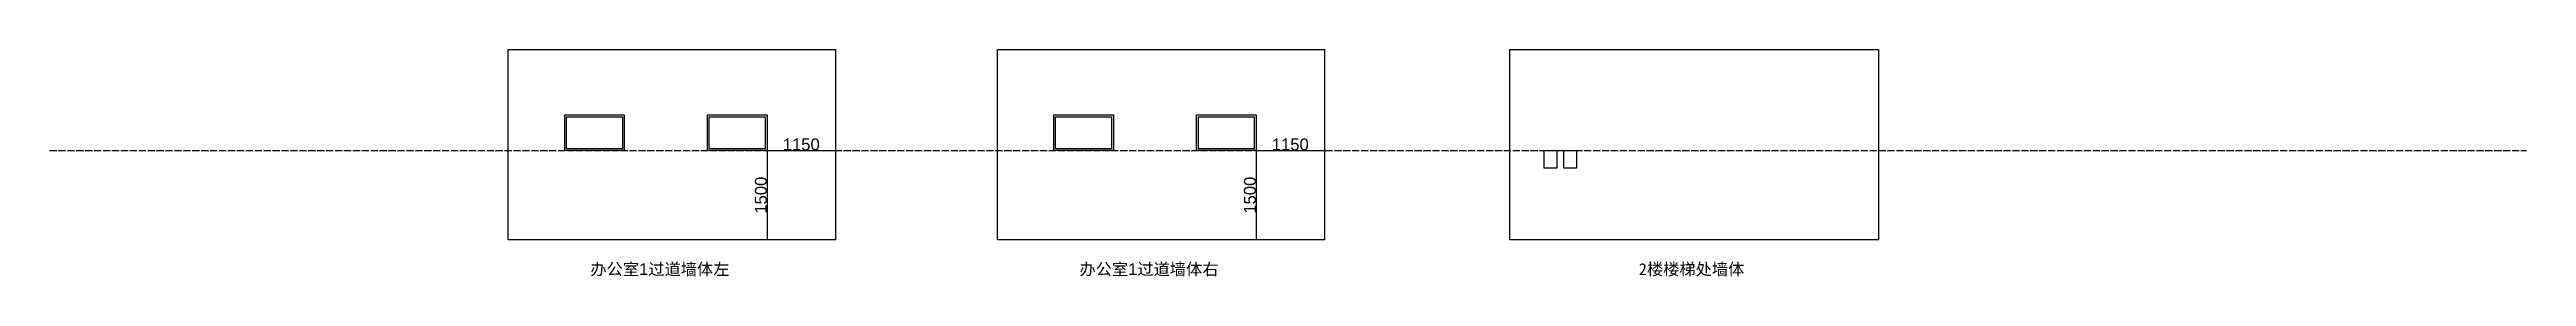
# Model space of a CAD drawing. Header units: millimetres. Extents: x -4938 to 36703, y 551 to 4368.
import ezdxf

# ---------------------------------------------------------------- set-up
doc = ezdxf.new("R2010")
doc.units = ezdxf.units.MM
doc.header["$LTSCALE"] = 10
doc.linetypes.add('ACAD_ISO02W100', pattern=[15, 12, -3])
doc.styles.get("Standard").update_dxf_attribs({"font": 'arial.ttf', "height": 200})
doc.dimstyles.new('ISO-25', dxfattribs={"dimtxt": 200, "dimasz": 2.5, "dimexe": 1.25, "dimexo": 0.625, "dimtad": 1, "dimtxsty": 'Standard', "dimcen": 2.5, "dimclrd": 1, "dimclre": 1, "dimclrt": 1, "dimadec": 0, "dimazin": 0, "dimtfac": 1, "dimtmove": 0, "dimatfit": 3, "dimfxl": 0, "dimarcsym": 0})

# ---------------------------------------------------------------- blocks, each defined once
blk = doc.blocks.new('*D2')
at = {"color": 1, "lineweight": -2, "transparency": 16777216}
for p, q in [((7124, 2665), (7124, 1170)), ((7125, 2668), (7125, 2668)), ((7125, 1168), (7125, 1168))]:
    blk.add_line(p, q, dxfattribs=at)
at = {"color": 1, "transparency": 16777216}
for points in [[(7124, 2665), (7124, 2665), (7124, 2668)], [(7124, 1170), (7124, 1170), (7124, 1168)]]:
    blk.add_solid(points, dxfattribs=at)
at = {"layer": 'Defpoints', "color": 0, "transparency": 16777216}
for p in [(7124, 2668), (7124, 1168), (7124, 1168)]:
    blk.add_point(p, dxfattribs=at)
at = {"color": 1, "transparency": 16777216, "insert": (7021, 1918), "char_height": 200, "attachment_point": 5, "rotation": 90}
blk.add_mtext('1500', dxfattribs=at)
blk = doc.blocks.new('*D3')
at = {"color": 1, "lineweight": -2, "transparency": 16777216}
for p, q in [((7124, 2669), (7124, 2669)), ((7126, 2668), (8271, 2668)), ((8274, 2669), (8274, 2669))]:
    blk.add_line(p, q, dxfattribs=at)
at = {"color": 1, "transparency": 16777216}
for points in [[(7126, 2668), (7126, 2668), (7124, 2668)], [(8271, 2668), (8271, 2668), (8274, 2668)]]:
    blk.add_solid(points, dxfattribs=at)
at = {"layer": 'Defpoints', "color": 0, "transparency": 16777216}
for p in [(7124, 2668), (8274, 2668), (8274, 2668)]:
    blk.add_point(p, dxfattribs=at)
at = {"color": 1, "transparency": 16777216, "insert": (7699, 2771), "char_height": 200, "attachment_point": 5}
blk.add_mtext('1150', dxfattribs=at)
blk = doc.blocks.new('*D6')
at = {"color": 1, "lineweight": -2, "transparency": 16777216}
for p, q in [((15346, 2665), (15346, 1170)), ((15347, 2668), (15347, 2668)), ((15347, 1168), (15347, 1168))]:
    blk.add_line(p, q, dxfattribs=at)
at = {"color": 1, "transparency": 16777216}
for points in [[(15346, 2665), (15346, 2665), (15346, 2668)], [(15346, 1170), (15346, 1170), (15346, 1168)]]:
    blk.add_solid(points, dxfattribs=at)
at = {"layer": 'Defpoints', "color": 0, "transparency": 16777216}
for p in [(15346, 2668), (15346, 1168), (15346, 1168)]:
    blk.add_point(p, dxfattribs=at)
at = {"color": 1, "transparency": 16777216, "insert": (15243, 1918), "char_height": 200, "attachment_point": 5, "rotation": 90}
blk.add_mtext('1500', dxfattribs=at)
blk = doc.blocks.new('*D7')
at = {"color": 1, "lineweight": -2, "transparency": 16777216}
for p, q in [((15346, 2669), (15346, 2669)), ((15349, 2668), (16494, 2668)), ((16496, 2669), (16496, 2669))]:
    blk.add_line(p, q, dxfattribs=at)
at = {"color": 1, "transparency": 16777216}
for points in [[(15349, 2668), (15349, 2668), (15346, 2668)], [(16494, 2668), (16494, 2668), (16496, 2668)]]:
    blk.add_solid(points, dxfattribs=at)
at = {"layer": 'Defpoints', "color": 0, "transparency": 16777216}
for p in [(15346, 2668), (16496, 2668), (16496, 2668)]:
    blk.add_point(p, dxfattribs=at)
at = {"color": 1, "transparency": 16777216, "insert": (15921, 2771), "char_height": 200, "attachment_point": 5}
blk.add_mtext('1150', dxfattribs=at)

msp = doc.modelspace()

# ---------------------------------------------------------------- linework, layer by layer
at = {"linetype": 'ACAD_ISO02W100'}
msp.add_line((-4938.441, 2667.93), (36703.477, 2667.93), dxfattribs=at)
for points in [[(2773.957, 4367.93), (8273.957, 4367.93), (8273.957, 1167.93), (2773.957, 1167.93)], [(10996.067, 4367.93), (16496.067, 4367.93), (16496.067, 1167.93), (10996.067, 1167.93)], [(19611.107, 4367.93), (25811.107, 4367.93), (25811.107, 1167.93), (19611.107, 1167.93)], [(3723.957, 3267.93), (4723.957, 3267.93), (4723.957, 2667.93), (3723.957, 2667.93)], [(3753.957, 3237.93), (4693.957, 3237.93), (4693.957, 2697.93), (3753.957, 2697.93)], [(6123.957, 3267.93), (7123.957, 3267.93), (7123.957, 2667.93), (6123.957, 2667.93)], [(6153.957, 3237.93), (7093.957, 3237.93), (7093.957, 2697.93), (6153.957, 2697.93)], [(11946.067, 3267.93), (12946.067, 3267.93), (12946.067, 2667.93), (11946.067, 2667.93)], [(11976.067, 3237.93), (12916.067, 3237.93), (12916.067, 2697.93), (11976.067, 2697.93)], [(14346.067, 3267.93), (15346.067, 3267.93), (15346.067, 2667.93), (14346.067, 2667.93)], [(14376.067, 3237.93), (15316.067, 3237.93), (15316.067, 2697.93), (14376.067, 2697.93)], [(20191.107, 2667.93), (20401.107, 2667.93), (20401.107, 2370.93), (20191.107, 2370.93)], [(20521.107, 2667.93), (20731.107, 2667.93), (20731.107, 2370.93), (20521.107, 2370.93)]]:
    msp.add_lwpolyline(points, close=True)

# ---------------------------------------------------------------- texts
at = {"char_height": 200, "attachment_point": 1}
for s, width, insert in [('{\\fSimSun|b0|i0|c134|p2;办公室}1{\\fSimSun|b0|i0|c134|p2;过道墙体左}', 2517.03001, (4154.257, 774.011)), ('{\\fSimSun|b0|i0|c134|p2;办公室}1{\\fSimSun|b0|i0|c134|p2;过道墙体右}', 2462.09549, (12376.367, 774.011)), ('{\\fSimSun|b0|i0|c134|p2;2楼楼梯处墙体}', 2178.80921, (21780.808, 774.011))]:
    msp.add_mtext_dynamic_manual_height_columns(s, width=width, gutter_width=1000, heights=[0], dxfattribs=dict(at, insert=insert))

# ---------------------------------------------------------------- dimensions: what is measured, and where the dimension line sits
for base, p1, p2, picture, middle in [((7123.957, 1167.93), (7123.957, 2667.93), (7123.957, 1167.93), '*D2', (7021.217, 1917.93)), ((15346.067, 1167.93), (15346.067, 2667.93), (15346.067, 1167.93), '*D6', (15243.327, 1917.93))]:
    dim = msp.add_linear_dim(base=base, p1=p1, p2=p2, angle=90, dimstyle='ISO-25')
    dim.commit()
    dim.dimension.update_dxf_attribs({"geometry": picture, "text_midpoint": middle})
for base, p1, p2, picture, middle in [((8273.957, 2667.93), (7123.957, 2667.93), (8273.957, 2667.93), '*D3', (7698.957, 2770.67)), ((16496.067, 2667.93), (15346.067, 2667.93), (16496.067, 2667.93), '*D7', (15921.067, 2770.67))]:
    dim = msp.add_linear_dim(base=base, p1=p1, p2=p2, dimstyle='ISO-25')
    dim.commit()
    dim.dimension.update_dxf_attribs({"geometry": picture, "text_midpoint": middle})

doc.saveas('drawing.dxf')
